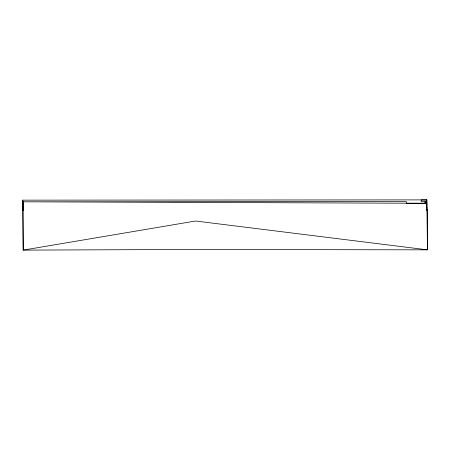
<?xml version="1.0" encoding="UTF-8"?>
<svg xmlns="http://www.w3.org/2000/svg" width="450" height="450" viewBox="0 0 450 450"><rect width="100%" height="100%" fill="white"/><g stroke="black" fill="none" stroke-linecap="round" stroke-linejoin="round"><path stroke-width="0.67" d="M22.601 206.865C22.551 208.946 22.528 203.237 22.601 205.712M22.584 206.73L22.556 206.325M23.079 207.107L23.113 206.443M23.119 208.029L23.102 206.252L23.136 206.651M22.567 205.284L22.596 205.695M22.832 200.964L22.815 210.578L22.708 200.661M23.119 208.266L23.079 207.607L23.13 208.316M23.13 206.994L23.13 206.516M23.079 206.679L23.113 206.325M23.119 208.451L23.085 208.058L23.13 208.417M23.13 206.797L23.102 206.404M427.112 209.728L427.112 210.302L426.791 199.884L22.5 200.154L23.209 250.116L195.368 249.446L427.5 249.846L427.478 210.617L427.112 209.728L426.341 209.593L426.701 210.482L427.478 210.617M22.556 207.006L22.551 206.544L22.551 206.899M426.639 207.996L426.651 207.889M426.606 207.787C426.645 203.231 426.617 208.485 426.617 207.951M22.5 200.154L23.175 201.808L23.209 250.116L195.576 221.018L427.5 249.846L426.791 199.884M426.6 206.162L426.639 206.601M426.825 199.963L421.223 199.969L421.223 201.707L426.054 201.707L425.093 201.707L425.093 203.659M426.662 203.192L425.621 203.006L426.662 203.192L426.701 210.482M426.696 203.276L406.519 203.287L406.215 201.549L23.175 201.808L426.696 203.276L426.353 202.427M426.251 209.385L427.027 209.52M22.534 201.977L22.539 209.126M23.141 203.462L23.147 210.611M426.668 210.341L426.589 203.006M426.656 206.539L426.606 206.623M426.6 207.338L426.651 207.692M426.617 207.129L426.617 207.433M426.234 203.456L426.054 201.707L426.133 203.192M23.119 206.871L23.136 207.242M425.166 201.893L425.166 203.844M23.096 207.101L23.119 207.748M22.567 205.802L22.584 206.454M23.085 208.209L23.113 208.597L23.085 208.198"/></g></svg>
